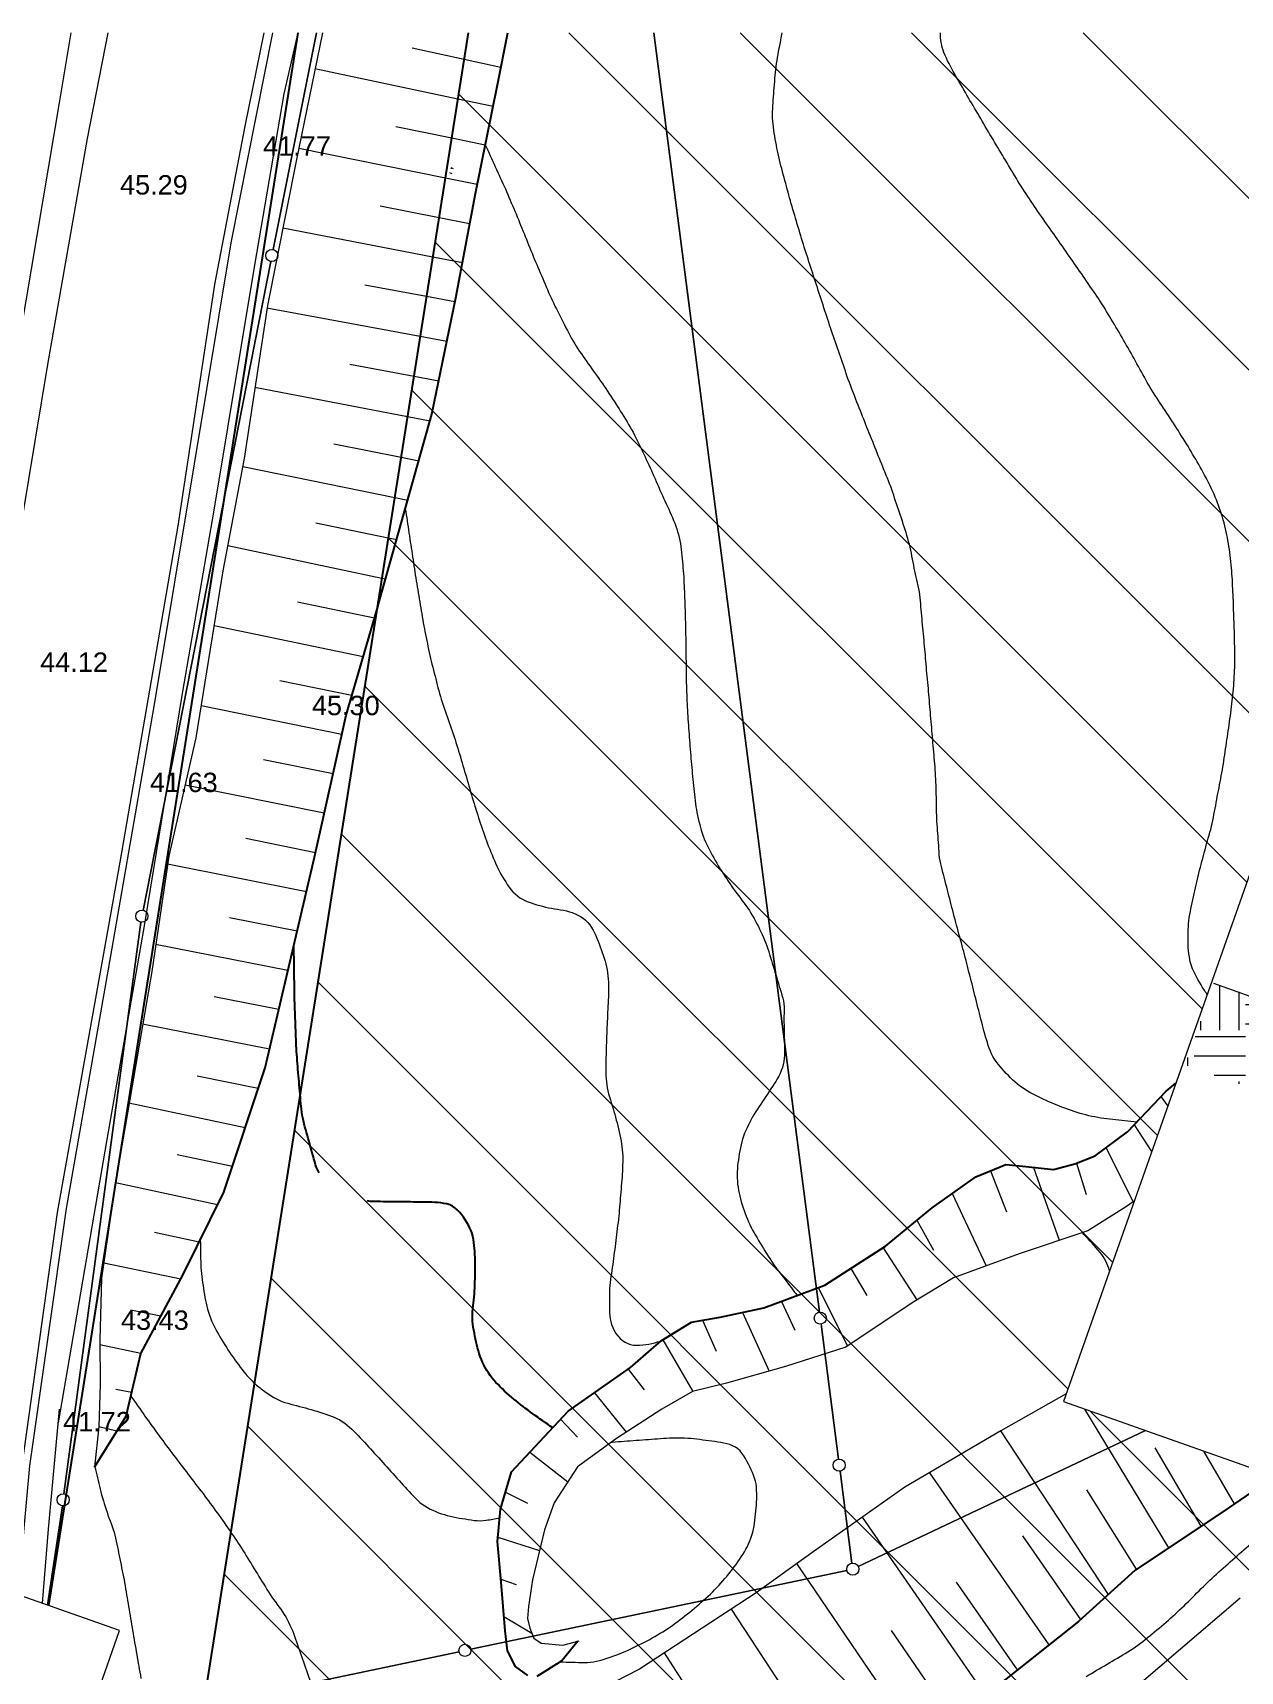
# Model space of a CAD drawing. Header units: centimetres. Extents: x -38353 to 28366, y -42745 to 17597.
# Drawn here: x -12621 to -5152, y -2951 to 7185 of the extents above; entities that cross this region are included whole.
import ezdxf

# ---------------------------------------------------------------- set-up
doc = ezdxf.new("R2010")
doc.units = ezdxf.units.CM
doc.header["$LTSCALE"] = 500
for name, color, linetype, lineweight in [('2013_halihazir_BÖLGEPARKI_HİLAL_dwg-1', 9, 'Continuous', 9), ('A-DETL-GENF-2', 250, 'Continuous', 9), ('A-DETL-THIN', 151, 'Continuous', 9), ('A-DETL-WIDE', 214, 'Continuous', 25), ('B_Kapi-1', 9, 'Continuous', 9), ('Egri_1m-1', 9, 'Continuous', 9), ('Egri_5m-1', 254, 'Continuous', 25), ('Egri_Ara-1', 9, 'Continuous', 9), ('I-FURN', 30, 'Continuous', 9), ('Sev_Sevalti-1', 9, 'Continuous', 9), ('Sev_Sevustu-1', 254, 'Continuous', 25), ('Sev_Tarama-1', 9, 'Continuous', 9), ('Sinir_Ist_Duvari-1', 9, 'Continuous', 9), ('Sinir_Mulkiyet-1', 9, 'Continuous', 9), ('Sinir_Parmaklik_bir_taraf-1', 9, 'Continuous', 9), ('Y_Kot_Noktasi-1', 5, 'Continuous', 9), ('Yol_Kaldirim_kenari_bordurtasi-1', 9, 'Continuous', 9), ('Yol_Sose-1', 9, 'Continuous', 9)]:
    doc.layers.add(name, color=color, linetype=linetype, lineweight=lineweight)
doc.styles.add('Arial_2', font='arial.ttf', dxfattribs={"height": 120})

# ---------------------------------------------------------------- blocks, each defined once
blk = doc.blocks.new('2013_halihazir_BÖLGEPARKI_HİLAL_dwg-2116511-VAZİYET PLANI')
at = {"layer": 'B_Kapi-1'}
blk.add_line((-5407, -3162), (-4782, -2627), dxfattribs=at)
at = {"layer": 'Egri_1m-1'}
for points in [[(-6615, 6933), (-6631, 6973), (-6636, 7014), (-6637, 7055)], [(-6548, 6799), (-6573, 6842), (-6596, 6884), (-6615, 6933)], [(-6321, 6410), (-6347, 6453), (-6372, 6496), (-6397, 6540)], [(-9328, 6089), (-9308, 6043), (-9289, 5997), (-9269, 5951)], [(-9269, 5951), (-9250, 5905), (-9231, 5858), (-9212, 5812)], [(-5915, 5780), (-5943, 5821), (-5973, 5862), (-6002, 5903)], [(-9212, 5812), (-9193, 5766), (-9175, 5719), (-9156, 5673)], [(-9037, 5397), (-9016, 5352), (-8993, 5308), (-8970, 5264)], [(-5580, 5282), (-5606, 5325), (-5630, 5369), (-5659, 5410)], [(-5504, 5154), (-5528, 5197), (-5554, 5240), (-5580, 5282)], [(-8970, 5264), (-8947, 5219), (-8925, 5174), (-8899, 5131)], [(-8899, 5131), (-8873, 5088), (-8843, 5048), (-8815, 5007)], [(-5430, 5023), (-5455, 5066), (-5479, 5110), (-5504, 5154)], [(-8815, 5007), (-8786, 4966), (-8757, 4926), (-8728, 4884)], [(-5357, 4892), (-5381, 4935), (-5406, 4979), (-5430, 5023)], [(-8728, 4884), (-8700, 4843), (-8673, 4801), (-8645, 4759)], [(-5278, 4764), (-5306, 4806), (-5333, 4848), (-5357, 4892)], [(-8645, 4759), (-8618, 4718), (-8591, 4676), (-8566, 4632)], [(-5196, 4639), (-5223, 4681), (-5251, 4722), (-5278, 4764)], [(-8566, 4632), (-8540, 4589), (-8518, 4544), (-8497, 4499)], [(-5115, 4512), (-5142, 4555), (-5168, 4597), (-5196, 4639)], [(-8497, 4499), (-8475, 4454), (-8453, 4409), (-8432, 4364)], [(-5039, 4383), (-5064, 4427), (-5089, 4470), (-5115, 4512)], [(-8432, 4364), (-8412, 4318), (-8392, 4272), (-8372, 4226)], [(-4968, 4251), (-4991, 4296), (-5014, 4340), (-5039, 4383)], [(-8372, 4226), (-8352, 4181), (-8330, 4136), (-8310, 4090)], [(-4910, 4112), (-4927, 4160), (-4946, 4206), (-4968, 4251)], [(-8310, 4090), (-8289, 4044), (-8270, 3998), (-8257, 3950)], [(-4869, 3968), (-4880, 4017), (-4893, 4065), (-4910, 4112)], [(-4844, 3820), (-4850, 3870), (-4859, 3919), (-4869, 3968)], [(-8257, 3950), (-8244, 3901), (-8238, 3851), (-8234, 3801)], [(-8234, 3801), (-8230, 3751), (-8225, 3702), (-8223, 3652)], [(-4831, 3671), (-4834, 3721), (-4839, 3770), (-4844, 3820)], [(-8223, 3652), (-8221, 3602), (-8219, 3552), (-8217, 3502)], [(-4824, 3521), (-4826, 3571), (-4829, 3621), (-4831, 3671)], [(-8217, 3502), (-8216, 3452), (-8214, 3402), (-8213, 3352)], [(-4819, 3371), (-4821, 3421), (-4823, 3471), (-4824, 3521)], [(-8213, 3352), (-8212, 3302), (-8212, 3252), (-8211, 3202)], [(-4816, 3221), (-4817, 3271), (-4818, 3321), (-4819, 3371)], [(-8211, 3202), (-8210, 3152), (-8210, 3102), (-8209, 3052)], [(-4819, 3071), (-4816, 3121), (-4816, 3171), (-4816, 3221)], [(-4832, 2922), (-4826, 2971), (-4821, 3021), (-4819, 3071)], [(-4851, 2773), (-4844, 2822), (-4838, 2872), (-4832, 2922)], [(-4873, 2624), (-4865, 2674), (-4858, 2723), (-4851, 2773)], [(-4896, 2476), (-4887, 2525), (-4880, 2575), (-4873, 2624)], [(-8170, 2453), (-8166, 2403), (-8160, 2354), (-8154, 2304)], [(-8154, 2304), (-8149, 2254), (-8138, 2206), (-8126, 2157)], [(-8126, 2157), (-8114, 2108), (-8097, 2061), (-8074, 2016)], [(-4990, 2037), (-4977, 2085), (-4961, 2132), (-4952, 2181)], [(-5029, 1892), (-5016, 1940), (-5003, 1988), (-4990, 2037)], [(-8074, 2016), (-8052, 1971), (-8028, 1927), (-8001, 1885)], [(-8001, 1885), (-7974, 1843), (-7946, 1801), (-7918, 1760)], [(-5064, 1746), (-5053, 1795), (-5042, 1843), (-5029, 1892)], [(-7918, 1760), (-7889, 1719), (-7858, 1681), (-7829, 1639)], [(-5094, 1599), (-5085, 1648), (-5075, 1697), (-5064, 1746)], [(-7829, 1639), (-7801, 1598), (-7776, 1554), (-7755, 1509)], [(-5105, 1449), (-5104, 1499), (-5104, 1549), (-5094, 1599)], [(-7755, 1509), (-7733, 1464), (-7713, 1418), (-7699, 1370)], [(-5089, 1300), (-5102, 1350), (-5106, 1399), (-5105, 1449)], [(-5025, 1164), (-5052, 1208), (-5075, 1251), (-5089, 1300)], [(-4986, 1106), (-5000, 1124), (-5013, 1144), (-5025, 1164)], [(-7612, 1083), (-7597, 1035), (-7606, 983), (-7605, 933)], [(-7605, 933), (-7603, 883), (-7602, 833), (-7602, 783)], [(-7602, 783), (-7601, 733), (-7601, 683), (-7621, 634)], [(-7621, 634), (-7641, 586), (-7669, 547), (-7696, 505)], [(-7696, 505), (-7723, 462), (-7753, 422), (-7779, 380)], [(-7779, 380), (-7806, 337), (-7829, 293), (-7848, 246)], [(-7848, 246), (-7867, 199), (-7876, 150), (-7884, 100)], [(-7884, 100), (-7892, 51), (-7896, 0), (-7893, -49)], [(-7893, -49), (-7889, -99), (-7878, -148), (-7863, -196)], [(-7863, -196), (-7847, -245), (-7830, -291), (-7807, -336)], [(-7807, -336), (-7784, -380), (-7759, -423), (-7732, -466)], [(-5749, -380), (-5752, -376), (-5756, -372), (-5759, -369)], [(-5648, -491), (-5681, -452), (-5715, -416), (-5749, -380)], [(-11215, -415), (-11214, -465), (-11213, -515), (-11212, -565)], [(-7732, -466), (-7706, -508), (-7680, -551), (-7650, -591)], [(-5590, -604), (-5605, -564), (-5621, -523), (-5648, -491)], [(-11212, -565), (-11212, -615), (-11202, -664), (-11195, -714)], [(-11195, -714), (-11188, -763), (-11179, -812), (-11164, -860)], [(-11164, -860), (-11150, -909), (-11128, -954), (-11103, -997)], [(-11103, -997), (-11077, -1041), (-11051, -1083), (-11023, -1124)], [(-11023, -1124), (-10994, -1166), (-10965, -1205), (-10933, -1244)], [(-10933, -1244), (-10916, -1264), (-10899, -1282), (-10880, -1299)], [(-10880, -1299), (-10862, -1316), (-10843, -1331), (-10823, -1346)], [(-11644, -1381), (-11615, -1421), (-11586, -1462), (-11558, -1503)], [(-10823, -1346), (-10782, -1377), (-10740, -1404), (-10692, -1419)], [(-10692, -1419), (-10644, -1434), (-10595, -1444), (-10547, -1458)], [(-11558, -1503), (-11529, -1544), (-11499, -1584), (-11470, -1625)], [(-10547, -1458), (-10499, -1472), (-10451, -1486), (-10404, -1503)], [(-10404, -1503), (-10357, -1520), (-10313, -1549), (-10278, -1584)], [(-10278, -1584), (-10242, -1620), (-10208, -1656), (-10174, -1693)], [(-11470, -1625), (-11440, -1665), (-11411, -1705), (-11380, -1745)], [(-11867, -1816), (-11856, -1862), (-11845, -1908), (-11835, -1955)], [(-11380, -1745), (-11350, -1785), (-11320, -1825), (-11290, -1864)], [(-11290, -1864), (-11259, -1904), (-11229, -1944), (-11198, -1983)], [(-9973, -1916), (-9940, -1953), (-9906, -1989), (-9870, -2025)], [(-11835, -1955), (-11823, -2003), (-11806, -2051), (-11792, -2098)], [(-11198, -1983), (-11168, -2023), (-11139, -2064), (-11109, -2104)], [(-9870, -2025), (-9835, -2060), (-9789, -2083), (-9741, -2101)], [(-11792, -2098), (-11777, -2146), (-11755, -2192), (-11743, -2240)], [(-11109, -2104), (-11081, -2143), (-11053, -2182), (-11026, -2222)], [(-9741, -2101), (-9693, -2119), (-9645, -2130), (-9596, -2137)], [(-9596, -2137), (-9546, -2145), (-9495, -2156), (-9446, -2148)], [(-9446, -2148), (-9419, -2143), (-9391, -2138), (-9364, -2134)], [(-11743, -2240), (-11732, -2289), (-11722, -2338), (-11713, -2387)], [(-11713, -2387), (-11703, -2436), (-11692, -2485), (-11683, -2534)], [(-10940, -2352), (-10914, -2395), (-10888, -2437), (-10862, -2480)], [(-10862, -2480), (-10836, -2523), (-10809, -2565), (-10783, -2607)], [(-5023, -2571), (-4988, -2536), (-4952, -2501), (-4915, -2468)], [(-11683, -2534), (-11675, -2584), (-11667, -2633), (-11659, -2682)], [(-10783, -2607), (-10756, -2650), (-10723, -2687), (-10696, -2730)], [(-5130, -2677), (-5094, -2642), (-5059, -2606), (-5023, -2571)], [(-11659, -2682), (-11650, -2732), (-11642, -2781), (-11634, -2830)], [(-10696, -2730), (-10670, -2773), (-10649, -2818), (-10632, -2865)], [(-5241, -2778), (-5203, -2745), (-5166, -2711), (-5130, -2677)], [(-11634, -2830), (-11625, -2880), (-11617, -2929), (-11608, -2978)], [(-5356, -2874), (-5317, -2843), (-5278, -2811), (-5241, -2778)], [(-10632, -2865), (-10616, -2913), (-10599, -2960), (-10583, -3007)], [(-5477, -2962), (-5434, -2937), (-5395, -2905), (-5356, -2874)], [(-11608, -2978), (-11600, -3027), (-11591, -3076), (-11582, -3126)], [(-10583, -3007), (-10566, -3054), (-10550, -3102), (-10534, -3149)]]:
    blk.add_open_spline(points, degree=3, dxfattribs=at)
for points, knots in [([(-6397, 6540), (-6422, 6583), (-6448, 6626), (-6473, 6669), (-6498, 6712), (-6523, 6756), (-6548, 6799)], [0.452322, 0.452322, 0.452322, 0.452322, 0.46309157, 0.46309157, 0.46309157, 0.47386114, 0.47386114, 0.47386114, 0.47386114]), ([(-6167, 6153), (-6192, 6196), (-6218, 6239), (-6244, 6282), (-6270, 6325), (-6295, 6367), (-6321, 6410)], [0.42001329, 0.42001329, 0.42001329, 0.42001329, 0.43078286, 0.43078286, 0.43078286, 0.44155243, 0.44155243, 0.44155243, 0.44155243]), ([(-9452, 6362), (-9432, 6316), (-9411, 6271), (-9390, 6225), (-9370, 6180), (-9349, 6134), (-9328, 6089)], [0, 0, 0, 0, 0.01945646, 0.01945646, 0.01945646, 0.03891291, 0.03891291, 0.03891291, 0.03891291]), ([(-6002, 5903), (-6030, 5944), (-6058, 5985), (-6086, 6027), (-6114, 6068), (-6141, 6110), (-6167, 6153)], [0.39847414, 0.39847414, 0.39847414, 0.39847414, 0.40924372, 0.40924372, 0.40924372, 0.42001329, 0.42001329, 0.42001329, 0.42001329]), ([(-5659, 5410), (-5687, 5451), (-5716, 5493), (-5744, 5534), (-5772, 5575), (-5801, 5616), (-5829, 5657), (-5858, 5698), (-5886, 5739), (-5915, 5780)], [0.35539586, 0.35539586, 0.35539586, 0.35539586, 0.36616543, 0.36616543, 0.36616543, 0.376935, 0.376935, 0.376935, 0.38770457, 0.38770457, 0.38770457, 0.38770457]), ([(-9156, 5673), (-9137, 5627), (-9117, 5581), (-9097, 5535), (-9078, 5489), (-9058, 5443), (-9037, 5397)], [0.09728228, 0.09728228, 0.09728228, 0.09728228, 0.11673874, 0.11673874, 0.11673874, 0.1361952, 0.1361952, 0.1361952, 0.1361952]), ([(-8209, 3052), (-8208, 3002), (-8206, 2952), (-8204, 2902), (-8201, 2852), (-8198, 2802), (-8195, 2752)], [0.46695496, 0.46695496, 0.46695496, 0.46695496, 0.48641142, 0.48641142, 0.48641142, 0.50586788, 0.50586788, 0.50586788, 0.50586788]), ([(-8195, 2752), (-8191, 2702), (-8187, 2653), (-8183, 2603), (-8179, 2553), (-8174, 2503), (-8170, 2453)], [0.50586788, 0.50586788, 0.50586788, 0.50586788, 0.52532433, 0.52532433, 0.52532433, 0.54478079, 0.54478079, 0.54478079, 0.54478079]), ([(-4952, 2181), (-4942, 2231), (-4933, 2280), (-4924, 2329), (-4914, 2378), (-4905, 2427), (-4896, 2476)], [0.10769571, 0.10769571, 0.10769571, 0.10769571, 0.11846529, 0.11846529, 0.11846529, 0.12923486, 0.12923486, 0.12923486, 0.12923486]), ([(-7699, 1370), (-7684, 1322), (-7670, 1274), (-7655, 1226), (-7641, 1179), (-7626, 1131), (-7612, 1083)], [0.70043244, 0.70043244, 0.70043244, 0.70043244, 0.7198889, 0.7198889, 0.7198889, 0.73934536, 0.73934536, 0.73934536, 0.73934536]), ([(-7650, -591), (-7619, -631), (-7589, -670), (-7559, -710), (-7547, -726), (-7535, -742), (-7523, -757)], [0.97282284, 0.97282284, 0.97282284, 0.97282284, 0.9922793, 0.9922793, 0.9922793, 1, 1, 1, 1]), ([(-10174, -1693), (-10141, -1730), (-10107, -1767), (-10073, -1804), (-10040, -1841), (-10007, -1878), (-9973, -1916)], [0.6468051, 0.6468051, 0.6468051, 0.6468051, 0.7007055, 0.7007055, 0.7007055, 0.7546059, 0.7546059, 0.7546059, 0.7546059]), ([(-11026, -2222), (-11025, -2224), (-11024, -2225), (-11023, -2227), (-10994, -2268), (-10967, -2310), (-10940, -2352)], [0.3491686, 0.3491686, 0.3491686, 0.3491686, 0.35097919, 0.35097919, 0.35097919, 0.40111907, 0.40111907, 0.40111907, 0.40111907]), ([(-4914, -2467), (-4877, -2434), (-4839, -2401), (-4802, -2369), (-4765, -2335), (-4727, -2302), (-4690, -2269)], [0.32289246, 0.32289246, 0.32289246, 0.32289246, 0.33820385, 0.33820385, 0.33820385, 0.35357675, 0.35357675, 0.35357675, 0.35357675]), ([(-5735, -3114), (-5692, -3089), (-5649, -3064), (-5606, -3038), (-5563, -3013), (-5520, -2988), (-5477, -2962)], [0.21522063, 0.21522063, 0.21522063, 0.21522063, 0.23059353, 0.23059353, 0.23059353, 0.24596643, 0.24596643, 0.24596643, 0.24596643])]:
    blk.add_open_spline(points, degree=3, knots=knots, dxfattribs=at)
at = {"layer": 'Egri_5m-1'}
blk.add_open_spline([(-10632, 1089), (-10632, 1139), (-10633, 1189), (-10634, 1239), (-10635, 1289), (-10635, 1339), (-10636, 1389), (-10636, 1396), (-10636, 1403), (-10637, 1410)], degree=3, knots=[0.7750564, 0.7750564, 0.7750564, 0.7750564, 0.8802273, 0.8802273, 0.8802273, 0.9853983, 0.9853983, 0.9853983, 1, 1, 1, 1], dxfattribs=at)
for points in [[(-10627, 939), (-10628, 989), (-10631, 1039), (-10632, 1089)], [(-10621, 789), (-10623, 839), (-10625, 889), (-10627, 939)], [(-10611, 640), (-10615, 689), (-10619, 739), (-10621, 789)], [(-10597, 490), (-10602, 540), (-10607, 590), (-10611, 640)], [(-10597, 486), (-10597, 487), (-10597, 489), (-10597, 490)], [(-10581, 341), (-10591, 389), (-10593, 437), (-10597, 486)], [(-10542, 196), (-10555, 245), (-10571, 292), (-10581, 341)], [(-10502, 52), (-10516, 100), (-10529, 148), (-10542, 196)], [(-10479, 1), (-10489, 17), (-10496, 34), (-10502, 52)], [(-10139, -176), (-10154, -176), (-10169, -175), (-10183, -172)], [(-9989, -178), (-10039, -178), (-10089, -177), (-10139, -176)], [(-9839, -179), (-9889, -179), (-9939, -179), (-9989, -178)], [(-9690, -191), (-9740, -181), (-9789, -179), (-9839, -179)], [(-9576, -289), (-9606, -244), (-9640, -201), (-9690, -191)], [(-9522, -429), (-9528, -379), (-9547, -334), (-9576, -289)], [(-9514, -579), (-9513, -529), (-9517, -479), (-9522, -429)], [(-9518, -728), (-9516, -679), (-9514, -629), (-9514, -579)], [(-9532, -878), (-9530, -828), (-9520, -778), (-9518, -728)], [(-9512, -1027), (-9522, -977), (-9533, -928), (-9532, -878)], [(-9469, -1170), (-9490, -1123), (-9502, -1076), (-9512, -1027)], [(-9386, -1295), (-9421, -1258), (-9448, -1217), (-9469, -1170)], [(-9276, -1398), (-9315, -1366), (-9351, -1332), (-9386, -1295)], [(-9158, -1489), (-9198, -1461), (-9237, -1429), (-9276, -1398)], [(-9035, -1576), (-9076, -1547), (-9117, -1518), (-9158, -1489)]]:
    blk.add_open_spline(points, degree=3, dxfattribs=at)
at = {"layer": 'Egri_Ara-1'}
for points in [[(-7650, 6864), (-7643, 6914), (-7633, 6963), (-7623, 7012)], [(-7623, 7012), (-7621, 7026), (-7618, 7040), (-7615, 7055)], [(-7665, 6715), (-7660, 6765), (-7658, 6815), (-7650, 6864)], [(-7675, 6565), (-7673, 6615), (-7669, 6665), (-7665, 6715)], [(-7662, 6416), (-7670, 6465), (-7677, 6515), (-7675, 6565)], [(-7632, 6269), (-7644, 6317), (-7653, 6366), (-7662, 6416)], [(-7594, 6123), (-7608, 6172), (-7620, 6220), (-7632, 6269)], [(-7554, 5979), (-7568, 6027), (-7581, 6075), (-7594, 6123)], [(-7511, 5835), (-7526, 5883), (-7540, 5931), (-7554, 5979)], [(-7467, 5692), (-7483, 5739), (-7497, 5787), (-7511, 5835)], [(-7328, 5264), (-7344, 5311), (-7359, 5359), (-7375, 5407)], [(-7125, 4699), (-7144, 4746), (-7162, 4792), (-7180, 4839)], [(-7070, 4560), (-7089, 4606), (-7107, 4653), (-7125, 4699)], [(-6908, 4140), (-6924, 4188), (-6939, 4235), (-6958, 4282)], [(-6861, 3998), (-6876, 4045), (-6892, 4093), (-6908, 4140)], [(-6820, 3853), (-6830, 3903), (-6846, 3950), (-6861, 3998)], [(-6791, 3706), (-6801, 3755), (-6810, 3804), (-6820, 3853)], [(-9879, 3664), (-9871, 3614), (-9863, 3565), (-9855, 3516)], [(-6762, 3559), (-6767, 3609), (-6781, 3657), (-6791, 3706)], [(-9855, 3516), (-9846, 3467), (-9838, 3417), (-9829, 3368)], [(-9829, 3368), (-9820, 3319), (-9809, 3270), (-9799, 3221)], [(-9799, 3221), (-9788, 3172), (-9776, 3124), (-9763, 3075)], [(-9763, 3075), (-9751, 3027), (-9739, 2978), (-9724, 2931)], [(-9724, 2931), (-9709, 2883), (-9692, 2836), (-9676, 2788)], [(-9676, 2788), (-9660, 2741), (-9642, 2694), (-9628, 2646)], [(-9628, 2646), (-9613, 2599), (-9599, 2551), (-9585, 2503)], [(-9585, 2503), (-9571, 2455), (-9557, 2407), (-9543, 2359)], [(-6663, 2363), (-6664, 2413), (-6666, 2463), (-6670, 2513)], [(-9543, 2359), (-9529, 2311), (-9514, 2263), (-9499, 2215)], [(-6660, 2213), (-6663, 2263), (-6661, 2313), (-6663, 2363)], [(-9499, 2215), (-9485, 2167), (-9468, 2120), (-9451, 2073)], [(-6650, 2064), (-6654, 2114), (-6658, 2163), (-6660, 2213)], [(-9451, 2073), (-9435, 2026), (-9415, 1980), (-9396, 1934)], [(-6635, 1914), (-6647, 1963), (-6646, 2014), (-6650, 2064)], [(-9396, 1934), (-9377, 1887), (-9353, 1844), (-9326, 1801)], [(-9326, 1801), (-9300, 1757), (-9267, 1718), (-9221, 1694)], [(-9221, 1694), (-9176, 1669), (-9128, 1658), (-9079, 1646)], [(-9079, 1646), (-9031, 1633), (-8981, 1631), (-8932, 1617)], [(-8932, 1617), (-8884, 1603), (-8837, 1579), (-8805, 1536)], [(-8805, 1536), (-8774, 1493), (-8759, 1448), (-8742, 1400)], [(-6483, 1334), (-6496, 1382), (-6509, 1431), (-6522, 1479)], [(-8742, 1400), (-8725, 1353), (-8706, 1307), (-8699, 1257)], [(-8699, 1257), (-8691, 1207), (-8688, 1157), (-8690, 1107)], [(-8690, 1107), (-8692, 1057), (-8695, 1007), (-8697, 957)], [(-8697, 957), (-8699, 907), (-8701, 857), (-8703, 807)], [(-6328, 755), (-6346, 802), (-6360, 849), (-6372, 898)], [(-8703, 807), (-8704, 757), (-8706, 707), (-8707, 657)], [(-6242, 631), (-6276, 670), (-6310, 707), (-6328, 755)], [(-8707, 657), (-8708, 607), (-8705, 557), (-8694, 508)], [(-6132, 529), (-6174, 557), (-6208, 593), (-6242, 631)], [(-8694, 508), (-8682, 459), (-8664, 412), (-8651, 364)], [(-6001, 457), (-6046, 478), (-6090, 501), (-6132, 529)], [(-5862, 399), (-5909, 417), (-5955, 436), (-6001, 457)], [(-8651, 364), (-8639, 316), (-8626, 268), (-8616, 218)], [(-5719, 355), (-5768, 366), (-5815, 382), (-5862, 399)], [(-5571, 331), (-5621, 335), (-5670, 344), (-5719, 355)], [(-5422, 316), (-5471, 321), (-5521, 326), (-5571, 331)], [(-8616, 218), (-8606, 169), (-8600, 119), (-8602, 69)], [(-8602, 69), (-8603, 19), (-8606, -31), (-8611, -81)], [(-8611, -81), (-8615, -131), (-8619, -181), (-8623, -230)], [(-8623, -230), (-8628, -280), (-8634, -330), (-8640, -379)], [(-8640, -379), (-8646, -429), (-8652, -479), (-8659, -528)], [(-8659, -528), (-8665, -578), (-8673, -627), (-8680, -677)], [(-8680, -677), (-8686, -726), (-8684, -777), (-8684, -827)], [(-8684, -827), (-8684, -877), (-8681, -925), (-8655, -974)], [(-8655, -974), (-8628, -1022), (-8584, -1060), (-8535, -1064)], [(-8535, -1064), (-8485, -1068), (-8434, -1059), (-8386, -1045)], [(-8386, -1045), (-8379, -1043), (-8372, -1041), (-8365, -1039)], [(-8219, -1641), (-8268, -1640), (-8319, -1640), (-8368, -1644)], [(-8069, -1657), (-8119, -1650), (-8169, -1642), (-8219, -1641)], [(-7922, -1687), (-7971, -1667), (-8020, -1663), (-8069, -1657)], [(-7824, -1800), (-7849, -1754), (-7874, -1706), (-7922, -1687)], [(-7775, -1942), (-7780, -1892), (-7800, -1847), (-7824, -1800)], [(-7778, -2092), (-7773, -2042), (-7771, -1992), (-7775, -1942)], [(-7803, -2240), (-7788, -2191), (-7783, -2142), (-7778, -2092)], [(-7869, -2375), (-7841, -2332), (-7818, -2289), (-7803, -2240)], [(-7959, -2495), (-7926, -2457), (-7897, -2417), (-7869, -2375)], [(-8060, -2605), (-8024, -2570), (-7991, -2533), (-7959, -2495)], [(-8173, -2704), (-8134, -2672), (-8097, -2640), (-8060, -2605)], [(-8292, -2796), (-8251, -2767), (-8212, -2736), (-8173, -2704)], [(-8419, -2876), (-8375, -2851), (-8332, -2825), (-8292, -2796)], [(-8552, -2944), (-8507, -2922), (-8462, -2900), (-8419, -2876)], [(-8989, -3024), (-8939, -3025), (-8889, -3027), (-8839, -3028)], [(-8839, -3028), (-8789, -3030), (-8740, -3015), (-8692, -2999)], [(-8692, -2999), (-8644, -2983), (-8598, -2965), (-8552, -2944)]]:
    blk.add_open_spline(points, degree=3, dxfattribs=at)
for points, knots in [([(-7375, 5407), (-7390, 5454), (-7406, 5502), (-7421, 5549), (-7437, 5597), (-7452, 5644), (-7467, 5692)], [0.55729105, 0.55729105, 0.55729105, 0.55729105, 0.57158057, 0.57158057, 0.57158057, 0.58587008, 0.58587008, 0.58587008, 0.58587008]), ([(-7180, 4839), (-7199, 4885), (-7215, 4933), (-7231, 4980), (-7247, 5027), (-7263, 5075), (-7279, 5122), (-7296, 5169), (-7312, 5217), (-7328, 5264)], [0.500133, 0.500133, 0.500133, 0.500133, 0.51442251, 0.51442251, 0.51442251, 0.52871203, 0.52871203, 0.52871203, 0.54300154, 0.54300154, 0.54300154, 0.54300154]), ([(-6958, 4282), (-6977, 4328), (-6995, 4374), (-7014, 4421), (-7033, 4467), (-7051, 4514), (-7070, 4560)], [0.44297494, 0.44297494, 0.44297494, 0.44297494, 0.45726445, 0.45726445, 0.45726445, 0.47155397, 0.47155397, 0.47155397, 0.47155397]), ([(-9947, 4109), (-9939, 4059), (-9932, 4010), (-9924, 3960), (-9917, 3911), (-9909, 3862), (-9902, 3812), (-9894, 3763), (-9887, 3713), (-9879, 3664)], [0, 0, 0, 0, 0.02554625, 0.02554625, 0.02554625, 0.05109251, 0.05109251, 0.05109251, 0.07663876, 0.07663876, 0.07663876, 0.07663876]), ([(-6735, 3260), (-6739, 3310), (-6744, 3360), (-6749, 3410), (-6753, 3459), (-6758, 3509), (-6762, 3559)], [0.34294834, 0.34294834, 0.34294834, 0.34294834, 0.35723786, 0.35723786, 0.35723786, 0.37152737, 0.37152737, 0.37152737, 0.37152737]), ([(-6670, 2513), (-6674, 2563), (-6678, 2613), (-6683, 2663), (-6687, 2712), (-6691, 2762), (-6696, 2812), (-6700, 2862), (-6704, 2912), (-6708, 2961), (-6713, 3011), (-6717, 3061), (-6722, 3111), (-6726, 3161), (-6730, 3211), (-6735, 3260)], [0.27150077, 0.27150077, 0.27150077, 0.27150077, 0.28579028, 0.28579028, 0.28579028, 0.3000798, 0.3000798, 0.3000798, 0.31436931, 0.31436931, 0.31436931, 0.32865883, 0.32865883, 0.32865883, 0.34294834, 0.34294834, 0.34294834, 0.34294834]), ([(-6522, 1479), (-6535, 1527), (-6548, 1575), (-6561, 1624), (-6573, 1672), (-6586, 1721), (-6598, 1769), (-6610, 1818), (-6623, 1866), (-6635, 1914)], [0.17147417, 0.17147417, 0.17147417, 0.17147417, 0.18576368, 0.18576368, 0.18576368, 0.2000532, 0.2000532, 0.2000532, 0.21434271, 0.21434271, 0.21434271, 0.21434271]), ([(-6372, 898), (-6385, 946), (-6397, 995), (-6409, 1043), (-6422, 1092), (-6434, 1140), (-6446, 1189), (-6459, 1237), (-6471, 1285), (-6483, 1334)], [0.11431611, 0.11431611, 0.11431611, 0.11431611, 0.12860563, 0.12860563, 0.12860563, 0.14289514, 0.14289514, 0.14289514, 0.15718466, 0.15718466, 0.15718466, 0.15718466]), ([(-8368, -1644), (-8418, -1648), (-8468, -1652), (-8518, -1655), (-8568, -1659), (-8618, -1663), (-8668, -1666), (-8670, -1667), (-8672, -1667), (-8674, -1667)], [0.8928148, 0.8928148, 0.8928148, 0.8928148, 0.9453333, 0.9453333, 0.9453333, 0.9978518, 0.9978518, 0.9978518, 1, 1, 1, 1])]:
    blk.add_open_spline(points, degree=3, knots=knots, dxfattribs=at)
at = {"layer": 'Sev_Sevalti-1'}
blk.add_line((-5438, -174), (-5492, -210), dxfattribs=at)
at = {"layer": 'Sev_Sevalti-1', "flags": 128}
for points in [[(-10460, 7055), (-10622, 6261), (-10800, 5368), (-10943, 4420), (-11075, 3725), (-11242, 2692), (-11410, 1961), (-11515, 1248), (-11662, 396), (-11739, -59), (-11826, -651), (-11836, -1031), (-11835, -1309), (-11843, -1568), (-11870, -1820)], [(-5493, -210), (-5724, -357), (-6149, -499), (-6556, -648), (-6811, -803), (-7222, -1077), (-7595, -1196), (-7960, -1299), (-8171, -1352), (-8361, -1461), (-8640, -1642), (-8881, -1818), (-9026, -2040), (-9086, -2208), (-9160, -2517), (-9185, -2682), (-9190, -2755), (-9176, -2816), (-9152, -2878), (-9107, -2909), (-8972, -2920), (-8872, -2893)], [(-5860, -1366), (-6263, -1595), (-6856, -1944), (-7418, -2339), (-7776, -2597), (-8498, -3070), (-9297, -3480), (-10017, -3837), (-10849, -4180), (-11376, -4432)]]:
    blk.add_lwpolyline(points, dxfattribs=at)
at = {"layer": 'Sev_Sevustu-1', "flags": 128}
for points in [[(-10121, 3489), (-10110, 3528), (-9782, 4695), (-9635, 5414), (-9513, 6061), (-9377, 6733), (-9313, 7055)], [(-11870, -1820), (-11674, -1504), (-11582, -1117), (-11320, -628), (-11069, -118), (-10814, 651), (-10668, 1277), (-10509, 1954), (-10312, 2832), (-10121, 3489)], [(-8880, -2896), (-8978, -3017), (-9133, -3115)], [(-9189, -3108), (-9265, -3052), (-9315, -2956), (-9330, -2831), (-9353, -2530), (-9377, -2280), (-9359, -2079), (-9290, -1848), (-8939, -1474), (-8553, -1203), (-8364, -1038), (-8176, -922), (-8000, -891), (-7729, -834), (-7352, -694), (-6977, -453), (-6688, -214), (-6417, -23), (-6233, 53), (-6109, 40), (-5938, 23), (-5806, 57), (-5680, 106), (-5479, 256), (-5240, 506), (-5180, 557)], [(-4569, -1875), (-4890, -2096), (-5433, -2457), (-5783, -2775), (-6932, -3685), (-8058, -4544), (-9283, -5471), (-10318, -6234), (-10841, -6654), (-11170, -6987), (-11465, -7339), (-11565, -7481), (-11655, -7616), (-11636, -8017), (-11625, -8209), (-11311, -9101), (-11250, -9594), (-11153, -10500), (-11122, -10809)]]:
    blk.add_lwpolyline(points, dxfattribs=at)
at = {"layer": 'Sev_Tarama-1'}
for p, q in [((-9583, 6889), (-9905, 6959)), ((-9621, 6645), (-10506, 6832)), ((-9356, 6840), (-9583, 6889)), ((-9404, 6599), (-9621, 6645)), ((-9660, 6402), (-10005, 6472)), ((-9453, 6360), (-9660, 6402)), ((-9699, 6156), (-10606, 6338)), ((-9502, 6116), (-9699, 6156)), ((-9738, 5910), (-10102, 5982)), ((-9549, 5873), (-9738, 5910)), ((-9776, 5666), (-10705, 5845)), ((-9594, 5631), (-9776, 5666)), ((-9815, 5423), (-10197, 5494)), ((-9640, 5391), (-9815, 5423)), ((-9854, 5176), (-10803, 5352)), ((-9690, 5145), (-9854, 5176)), ((-9893, 4928), (-10290, 5002)), ((-9740, 4899), (-9893, 4928)), ((-9933, 4678), (-10877, 4860)), ((-9794, 4651), (-9933, 4678)), ((-9973, 4427), (-10388, 4510)), ((-10012, 4177), (-10952, 4369)), ((-9864, 4405), (-9973, 4427)), ((-9932, 4161), (-10012, 4177)), ((-10052, 3928), (-10500, 4021)), ((-10091, 3678), (-11045, 3880)), ((-10000, 3917), (-10052, 3928)), ((-10069, 3674), (-10091, 3678)), ((-10137, 3434), (-10613, 3533)), ((-10207, 3194), (-11130, 3386)), ((-10277, 2955), (-10723, 3046)), ((-10339, 2713), (-11210, 2890)), ((-10393, 2470), (-10823, 2557)), ((-10448, 2226), (-11309, 2400)), ((-10502, 1982), (-10934, 2069)), ((-10559, 1739), (-11417, 1911)), ((-10616, 1496), (-11035, 1580)), ((-10673, 1254), (-11491, 1415)), ((-10730, 1012), (-11129, 1090)), ((-10787, 767), (-11572, 921)), ((-10856, 523), (-11235, 600)), ((-10937, 280), (-11656, 432)), ((-5273, 473), (-5231, 414)), ((-5438, 299), (-5332, 133)), ((-11016, 40), (-11357, 113)), ((-5612, 157), (-5445, -179)), ((-6327, 14), (-6229, -239)), ((-6062, 35), (-5902, -416)), ((-5795, 61), (-5735, -132)), ((-11108, -197), (-11740, -60)), ((-6565, -127), (-6353, -573)), ((-6782, -292), (-6680, -476)), ((-11221, -427), (-11498, -368)), ((-6991, -462), (-6782, -785)), ((-11336, -657), (-11812, -557)), ((-7191, -590), (-7093, -758)), ((-7391, -709), (-7212, -1070)), ((-7620, -794), (-7537, -972)), ((-11458, -886), (-11644, -848)), ((-8109, -910), (-8023, -1102)), ((-7861, -862), (-7697, -1225)), ((-11582, -1116), (-11836, -1063)), ((-8354, -1031), (-8168, -1351)), ((-8568, -1214), (-8470, -1341)), ((-11639, -1358), (-11737, -1338)), ((-8777, -1360), (-8580, -1603)), ((-5223, -2318), (-5744, -1460)), ((-11731, -1596), (-11843, -1570)), ((-8986, -1523), (-8881, -1633)), ((-5598, -2608), (-6263, -1595)), ((-5023, -2185), (-5309, -1700)), ((-4818, -2046), (-5008, -1720)), ((-9177, -1727), (-8942, -1911)), ((-5964, -2918), (-6702, -1854)), ((-9328, -1975), (-9190, -2042)), ((-5424, -2451), (-5731, -1959)), ((-6358, -3231), (-7119, -2128)), ((-9375, -2252), (-9116, -2336)), ((-5769, -2762), (-6128, -2244)), ((-6756, -3546), (-7524, -2415)), ((-9355, -2512), (-9262, -2545)), ((-6161, -3074), (-6538, -2530)), ((-7164, -3862), (-7929, -2697)), ((-9337, -2743), (-9165, -2846)), ((-6557, -3388), (-6939, -2830)), ((-7568, -4170), (-8344, -2969))]:
    blk.add_line(p, q, dxfattribs=at)
at = {"layer": 'Sinir_Ist_Duvari-1', "flags": 128}
blk.add_lwpolyline([(-10612, 7055), (-10698, 6678), (-10879, 5618), (-11132, 4102), (-11328, 2968), (-11560, 1543), (-11793, 207), (-12094, -1546)], dxfattribs=at)
at = {"layer": 'Sinir_Mulkiyet-1'}
for p, q in [((-7145, -2434), (-5369, -1593)), ((-5369, -1593), (-7145, -2434)), ((-12068, -2059), (-12160, -2673)), ((-12160, -2673), (-12068, -2059)), ((-9614, -2961), (-11196, -3294)), ((-11196, -3294), (-9614, -2961))]:
    blk.add_line(p, q, dxfattribs=at)
at = {"layer": 'Sinir_Mulkiyet-1', "flags": 128}
for points in [[(-10497, 7055), (-10764, 5713)], [(-8410, 7055), (-7385, -860)], [(-10779, 5640), (-11569, 1625)], [(-11582, 1552), (-12058, -1985)], [(-7375, -935), (-7267, -1770)], [(-7258, -1844), (-7184, -2413)], [(-7215, -2458), (-9541, -2946)]]:
    blk.add_lwpolyline(points, close=True, dxfattribs=at)
at = {"layer": 'Sinir_Mulkiyet-1'}
for centre in [(-10772, 5677), (-10772, 5677), (-11577, 1589), (-11577, 1589), (-7380, -897), (-7380, -897), (-7263, -1807), (-7263, -1807), (-12063, -2022), (-12063, -2022), (-7179, -2450), (-7179, -2450), (-9578, -2953), (-9578, -2953)]:
    blk.add_circle(centre, 37.5, dxfattribs=at)
at = {"layer": 'Sinir_Parmaklik_bir_taraf-1', "flags": 128}
blk.add_lwpolyline([(-12342, -2608), (-12270, -1811), (-12042, -219), (-11769, 1344), (-11496, 2912), (-11251, 4387), (-11024, 5755), (-10767, 7055)], dxfattribs=at)
at = {"layer": 'Yol_Kaldirim_kenari_bordurtasi-1', "flags": 128}
blk.add_lwpolyline([(-12192, -2661), (-12154, -2203), (-12086, -1460)], dxfattribs=at)
at = {"layer": 'Yol_Sose-1', "flags": 128}
for points in [[(-12016, 7055), (-12088, 6621), (-12572, 3754), (-13010, 1103), (-13445, -1544), (-13548, -2182)], [(-13356, -2250), (-12930, 342), (-12686, 1785), (-12432, 3343), (-12159, 5003), (-11912, 6401), (-11785, 7055)], [(-10821, 7055), (-10940, 6476), (-11127, 5498), (-11353, 4005), (-11713, 1924), (-12101, -244), (-12316, -1792), (-12383, -2594)]]:
    blk.add_lwpolyline(points, dxfattribs=at)
at = {"layer": 'Y_Kot_Noktasi-1', "char_height": 120, "width": 500.72, "attachment_point": 2, "line_spacing_factor": 0.938532, "style": 'Arial_2'}
for s, insert in [('41.77', (-10617, 6414)), ('45.29', (-11502, 6174)), ('44.12', (-11996, 3221)), ('45.30', (-10315, 2953)), ('41.63', (-11317, 2477)), ('43.43', (-11496, -850)), ('41.72', (-11854, -1478))]:
    blk.add_mtext(s, dxfattribs=dict(at, insert=insert))
blk = doc.blocks.new('FP_186-A vaziyet')
at = {"layer": 'I-FURN'}
for p, q in [((-23589, 2550), (-23588, 2550)), ((-23588, 2550), (-23588, 2549)), ((-23588, 2549), (-23588, 2549)), ((-23588, 2549), (-23588, 2549)), ((-23588, 2549), (-23587, 2548)), ((-23587, 2548), (-23587, 2548)), ((-23587, 2548), (-23587, 2548)), ((-23587, 2548), (-23587, 2548)), ((-23587, 2548), (-23587, 2547)), ((-23587, 2547), (-23586, 2547)), ((-23586, 2535), (-23586, 2550)), ((-23586, 2547), (-23586, 2548)), ((-23586, 2547), (-23586, 2547))]:
    blk.add_line(p, q, dxfattribs=at)
blk = doc.blocks.new('FP_187-A vaziyet')
at = {"layer": 'I-FURN'}
blk.add_line((-23616, 2550), (-23616, 2535), dxfattribs=at)
blk = doc.blocks.new('metro çöp kutusu - metro çöp kutusu-V185-A vaziyet')
at = {"layer": 'I-FURN'}
for name in ['FP_187-A vaziyet', 'FP_186-A vaziyet']:
    blk.add_blockref(name, (26355, 0), dxfattribs=at)

msp = doc.modelspace()

# ---------------------------------------------------------------- hatches: boundary and pattern name
at = {"layer": 'A-DETL-GENF-2'}
h = msp.add_hatch(dxfattribs=at)
h.set_pattern_fill('FP_9', color=256, style=0, pattern_type=2)
h.set_pattern_definition([(135, (0, 0), (-530.33, -530.33), [])])
h.paths.add_polyline_path([(-16809.2, -33720.1), (6957.1, -33720.1), (9800.7, -23462.5), (9813.1, -23415.5), (9824.3, -23368.2), (9834.3, -23320.6), (9843, -23272.7), (9850.6, -23224.7), (9857.1, -23174.2), (9861.9, -23128), (9865.7, -23079.6), (9868.3, -23031), (9869.6, -22982.4), (9869.7, -22933.7), (9868.5, -22885.1), (9866.1, -22836.5), (9862.4, -22788), (9857.5, -22739.6), (9851.4, -22691.4), (9844.1, -22643.3), (9835.5, -22595.4), (9825.6, -22547.8), (9814.6, -22500.4), (9802.4, -22453.3), (9788.9, -22406.6), (9774.3, -22360.2), (9758.5, -22314.2), (9741.5, -22268.6), (9719.9, -22215.4), (9704, -22178.8), (9683.6, -22134.7), (9662, -22091.1), (9639.4, -22048), (9615.6, -22005.6), (9590.8, -21963.8), (9564.9, -21922.6), (9537.9, -21882.1), (9509.9, -21842.3), (9480.9, -21803.3), (9451, -21765), (9420, -21727.4), (9388.1, -21690.7), (9355.3, -21654.8), (9321.6, -21619.8), (9286.9, -21585.6), (9251.4, -21552.3), (9215.1, -21520), (9178, -21488.6), (9140, -21458.1), (9101.3, -21428.7), (9061.9, -21400.2), (9021.7, -21372.8), (8980.9, -21346.3), (8939.4, -21321), (8897.2, -21296.7), (8854.5, -21273.5), (8811.2, -21251.4), (8767.3, -21230.4), (8722.9, -21210.6), (8678, -21191.9), (8632.6, -21174.3), (8586.8, -21157.9), (8540.6, -21142.7), (8494, -21128.7), (1125.5, -19013.6), (-6284.2, -18174.3), (-9734, -27936.9), (-12091.2, -27103.9), (-8278.3, -16314.2), (-12804.4, -15015), (-12841.4, -15005), (-12878.8, -14996.2), (-12916.4, -14988.6), (-12954.2, -14982.2), (-12992.2, -14977), (-13030.4, -14973), (-13068.6, -14970.3), (-13107, -14968.7), (-13145.3, -14968.5), (-13183.7, -14969.4), (-13222, -14971.5), (-13260.2, -14974.9), (-13316.2, -14982.3), (-13336.2, -14985.3), (-13373.9, -14992.3), (-13411.4, -15000.6), (-13448.6, -15010), (-13499.2, -15025), (-13522, -15032.4), (-13558.1, -15045.3), (-13593.8, -15059.4), (-13629, -15074.6), (-13663.7, -15090.9), (-13697.9, -15108.4), (-13731.5, -15126.9), (-13764.5, -15146.5), (-13796.8, -15167.1), (-13828.5, -15188.8), (-13859.5, -15211.4), (-13889.7, -15235.1), (-13919.2, -15259.7), (-13947.8, -15285.2), (-13975.6, -15311.6), (-14007.9, -15344.6), (-14028.7, -15367), (-14053.8, -15396), (-14078, -15425.8), (-14101.3, -15456.3), (-14123.6, -15487.5), (-14144.8, -15519.4), (-14165.1, -15552), (-14184.2, -15585.3), (-14202.4, -15619.1), (-14219.4, -15653.5), (-14235.3, -15688.4), (-14250.1, -15723.8), (-14263.7, -15759.7), (-14276.2, -15795.9), (-14287.5, -15832.6), (-14297.7, -15869.6), (-18887.1, -33720.1), (-17637.4, -33720.1)], flags=0)
h.paths.add_polyline_path([(10359.5, -16982.5), (10403, -16980.4), (10446.4, -16977), (10489.8, -16972.4), (10532.9, -16966.6), (10575.9, -16959.4), (10618.7, -16951.1), (10661.2, -16941.5), (10693.8, -16933.1), (10693.8, 7185.4), (-9926.1, 7185.4), (-12457.6, -8798), (-12464.4, -8844.6), (-12469.9, -8891.4), (-12475.2, -8953.1), (-12477.3, -8985.4), (-12479.1, -9033), (-12479.7, -9079.6), (-12479, -9126.8), (-12477.1, -9173.9), (-12474, -9220.9), (-12469, -9272.7), (-12464, -9314.6), (-12457.1, -9361.3), (-12449, -9407.7), (-12439.8, -9453.9), (-12429.3, -9499.9), (-12417.5, -9545.5), (-12404.2, -9592.3), (-12390.5, -9635.8), (-12370.9, -9692), (-12358.8, -9724.6), (-12341.2, -9768.3), (-12322.5, -9811.6), (-12302.6, -9854.3), (-12281.6, -9896.5), (-12259.5, -9938.1), (-12236.3, -9979.2), (-12212, -10019.6), (-12178.4, -10071.6), (-12160.3, -10098.4), (-12133, -10136.8), (-12104.6, -10174.4), (-12075.2, -10211.3), (-12044.9, -10247.4), (-12013.6, -10282.7), (-11981.5, -10317.1), (-11948.4, -10350.7), (-11914.4, -10383.4), (-11879.6, -10415.2), (-11844, -10446.1), (-11807.6, -10476), (-11770.4, -10504.9), (-11732.5, -10532.9), (-11693.8, -10559.8), (-11654.4, -10585.8), (-11614.4, -10610.7), (-11573.7, -10634.5), (-11532.4, -10657.2), (-11490.5, -10678.8), (-11448.1, -10699.4), (-11405.2, -10718.8), (-11361.7, -10737.1), (-11317.8, -10754.2), (-11273.4, -10770.1), (-11228.7, -10784.9), (-11183.6, -10798.5), (-6776.3, -12063.6), (-5709, -9043.4), (-3351.9, -9876.4), (-4369, -12754.7), (4644, -15341.8)], flags=0)
h.paths.add_polyline_path([(2616.9, -4414.8), (-6246, -1282.8), (-5079.8, 2017.2), (3783.1, -1114.8), (2889.6, -3643.1)], flags=0)
h = msp.add_hatch(dxfattribs=at)
h.set_pattern_fill('FP_15', color=256, angle=-19.46221, style=0, pattern_type=2)
h.set_pattern_definition([(360, (-3531.3, -533), (317.501, 317.499), [317.5, -317.5]), (360, (-3531.3, -413.95), (317.501, 317.499), [317.5, -317.5]), (360, (-3531.3, -294.9), (317.501, 317.499), [317.5, -317.5]), (90, (-3491.62, -255.2), (-317.499, 317.501), [317.5, -317.5]), (90, (-3372.56, -255.2), (-317.499, 317.501), [317.5, -317.5]), (90, (-3253.5, -255.2), (-317.499, 317.501), [317.5, -317.5])])
h.paths.add_polyline_path([(3527.4, -1811.4), (3712.1, -1288.6), (29.3, -233), (-51.5, -461.8), (14.5, -485.1), (-12.2, -560.6), (1871.2, -1226.1)], flags=0)
h.paths.add_polyline_path([(-570.1, -278.6), (-500.3, -81.2), (-3337.6, 732.1), (-2726.3, 409.1), (-2403.7, 295.1), (-2380.4, 361.1), (-646.2, -251.7)], flags=0)
h.paths.add_polyline_path([(-2587.9, -226.1), (-2537, -82), (-2911.6, 50.4), (-4609.8, 947.4), (-4978.9, 1077.9), (-4945.6, 1172.2), (-5314.4, 1302.5), (-5491.9, 800.1), (-2740.4, -172.2)], flags=0)

# ---------------------------------------------------------------- linework, layer by layer
at = {"layer": 'A-DETL-THIN'}
for p, q in [((-5079.8, 2017.2), (-6246, -1282.8)), ((-4945.6, 1172.2), (-5314.4, 1302.5)), ((-6246, -1282.8), (2616.9, -4414.8)), ((-12083.9, -2699.5), (-15842.7, -1371.3)), ((-20194.8, -25652.1), (-12083.9, -2699.5))]:
    msp.add_line(p, q, dxfattribs=at)
at = {"layer": 'A-DETL-WIDE'}
for p, q in [((-12521.2, -2545), (-10980, 7185.4)), ((-12457.6, -8798), (-9926.1, 7185.4))]:
    msp.add_line(p, q, dxfattribs=at)

# ---------------------------------------------------------------- block references
at = {"layer": '2013_halihazir_BÖLGEPARKI_HİLAL_dwg-1'}
msp.add_blockref('2013_halihazir_BÖLGEPARKI_HİLAL_dwg-2116511-VAZİYET PLANI', (-369.7, 130.6), dxfattribs=at)
at = {"layer": 'I-FURN', "rotation": 70.5377214474292}
msp.add_blockref('metro çöp kutusu - metro çöp kutusu-V185-A vaziyet', (-8550.7, 2888.6), dxfattribs=at)

doc.saveas('drawing.dxf')
